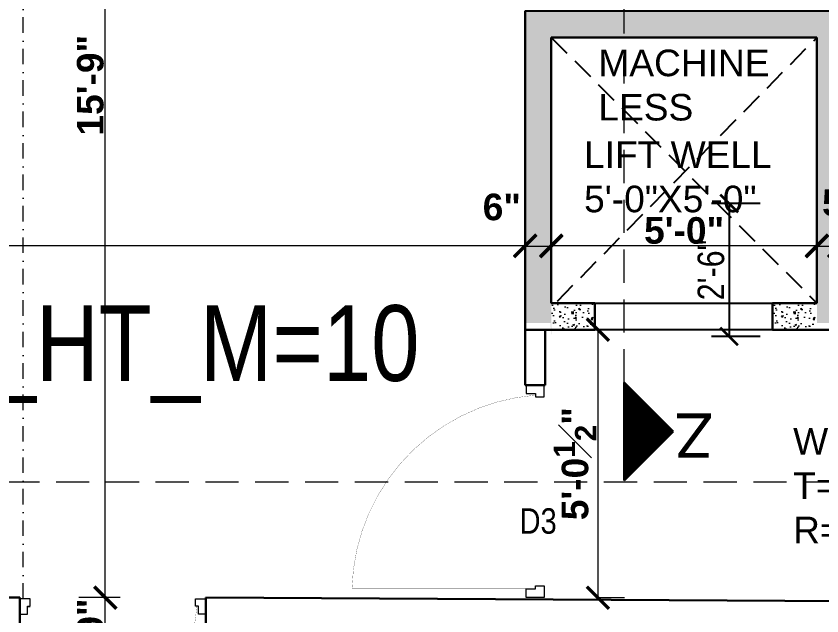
# Model space of a CAD drawing. Header units: feet. Extents: x 18471 to 30550, y -13540 to -11719.
# Drawn here: x 18860.7 to 19042.7, y -12950.9 to -12815.5 of the extents above; entities that cross this region are included whole.
import ezdxf

# ---------------------------------------------------------------- set-up
doc = ezdxf.new("R2010")
doc.units = ezdxf.units.FT
doc.header["$MEASUREMENT"] = 0
doc.header["$PDMODE"] = 2
doc.linetypes.add('DASHDOT', pattern=[1, 0.5, -0.25, 0, -0.25])
doc.linetypes.add('DASHED', pattern=[0.75, 0.5, -0.25])
doc.layers.get('0').update_dxf_attribs({"lineweight": 30})
for name, color, linetype, lineweight in [('BEAM', 3, 'Continuous', 15), ('BLK_1_FLR_0_STAIR_1', 7, 'Continuous', 0), ('BLK_1_FLR_0_STAIR_1_FLIGHT_1', 7, 'Continuous', 0), ('DIM', 7, 'Continuous', 18), ('DOOR', 32, 'Continuous', 13), ('HATCH', 9, 'Continuous', 20), ('JOINERY TEXT', 193, 'Continuous', 0), ('TEXT', 7, 'Continuous', 30), ('WALL', 10, 'Continuous', 30)]:
    doc.layers.add(name, color=color, linetype=linetype, lineweight=lineweight)
doc.layers.add('BLK_1_FLR_0_LIFT_1', color=4, linetype='Continuous', plot=False)
doc.layers.add('W2', color=173, linetype='Continuous')
doc.styles.add('AR. TEXT 01', font='arialbd.ttf')
doc.styles.get("Standard").update_dxf_attribs({"font": 'ARIALN.TTF'})
doc.styles.add('TEX02', font='GARA.TTF')
doc.dimstyles.new('DIM 50', dxfattribs={"dimtxt": 6, "dimasz": 3, "dimexe": 6, "dimexo": 4, "dimgap": 0.3125, "dimtad": 1, "dimzin": 3, "dimdsep": 46, "dimlunit": 4, "dimtxsty": 'AR. TEXT 01', "dimblk": 'DOT', "dimcen": 0.09, "dimclrd": 5, "dimclre": 5, "dimclrt": 5, "dimazin": 0, "dimtfac": 0.8, "dimtofl": 0, "dimtmove": 1, "dimatfit": 3, "dimfxl": 6, "dimfxlon": 1, "dimfrac": 1, "dimtolj": 1, "dimtzin": 0, "dimlwd": -1, "dimlwe": -1, "dimarcsym": 1})
doc.dimstyles.get("Standard").update_dxf_attribs({"dimtxt": 6, "dimasz": 4, "dimexe": 4, "dimexo": 4, "dimgap": 1, "dimtad": 1, "dimdec": 1, "dimzin": 3, "dimdsep": 46, "dimlunit": 4, "dimtxsty": 'Standard', "dimblk": 'ARCHTICK', "dimcen": 0.09, "dimadec": 0, "dimazin": 0, "dimtfac": 1.005, "dimtdec": 1, "dimtofl": 0, "dimtmove": 2, "dimatfit": 3, "dimfxl": 4, "dimfxlon": 1, "dimtolj": 1, "dimtzin": 0, "dimarcsym": 0})

# ---------------------------------------------------------------- blocks, each defined once
blk = doc.blocks.new('A$Cb508cf72')
at = {"layer": 'DOOR'}
for points in [[(1.59, 31.98), (1.59, 33.65), (2.17, 33.65), (2.17, 35.23), (0, 35.23), (0, 31.98), (1.59, 31.98)], [(37.41, 31.98), (37.41, 33.65), (36.83, 33.65), (36.83, 35.23), (39, 35.23), (39, 31.98), (37.41, 31.98)]]:
    blk.add_lwpolyline(points, dxfattribs=at)
at = {"layer": 'DOOR', "const_width": 0.0364}
blk.add_lwpolyline([(37.12, 33.65, -0.383411), (1.68, 0.02, -0.414214)], format="xyb", dxfattribs=at)
blk.add_lwpolyline([(1.68, 0.02), (1.68, 33.34), (2.19, 33.34), (2.19, 0.02)], dxfattribs=at)
blk = doc.blocks.new('_ArchTick')
at = {"color": 0, "linetype": 'ByBlock', "const_width": 0.15}
blk.add_lwpolyline([(-0.5, -0.5), (0.5, 0.5)], dxfattribs=at)
blk = doc.blocks.new('*D275')
at = {"layer": 'Defpoints', "color": 0, "transparency": 16777216}
for p in [(18880.86, -12946.78), (18888.2, -12946.78), (18888.2, -12955.78)]:
    blk.add_point(p, dxfattribs=at)
at = {"layer": 'DIM', "ltscale": 5, "transparency": 16777216}
for p, q in [((18884.2, -12946.78), (18874.86, -12946.78)), ((18880.86, -12955.78), (18880.86, -12946.78)), ((18884.2, -12955.78), (18874.86, -12955.78))]:
    blk.add_line(p, q, dxfattribs=at)
at = {"layer": 'DIM', "transparency": 16777216, "xscale": 5, "yscale": 5, "zscale": 5}
for p, rotation in [((18880.86, -12946.78), 90), ((18880.86, -12955.78), 270)]:
    blk.add_blockref('_ArchTick', p, dxfattribs=dict(at, rotation=rotation))
at = {"layer": 'DIM', "transparency": 16777216, "insert": (18877.49, -12951.28), "char_height": 6, "attachment_point": 5, "rotation": 90, "style": 'AR. TEXT 01'}
blk.add_mtext('\\A1;9"', dxfattribs=at)
blk = doc.blocks.new('*D276')
at = {"layer": 'Defpoints', "color": 0, "transparency": 16777216}
for p in [(18880.86, -12757.78), (18916.98, -12757.78), (18888.2, -12946.78)]:
    blk.add_point(p, dxfattribs=at)
at = {"layer": 'DIM', "ltscale": 5, "transparency": 16777216}
for p, q in [((18889.86, -12757.78), (18874.86, -12757.78)), ((18880.86, -12946.78), (18880.86, -12757.78)), ((18884.2, -12946.78), (18874.86, -12946.78))]:
    blk.add_line(p, q, dxfattribs=at)
at = {"layer": 'DIM', "transparency": 16777216, "xscale": 5, "yscale": 5, "zscale": 5}
for p, rotation in [((18880.86, -12757.78), 90), ((18880.86, -12946.78), 270)]:
    blk.add_blockref('_ArchTick', p, dxfattribs=dict(at, rotation=rotation))
at = {"layer": 'DIM', "transparency": 16777216, "insert": (18877.49, -12831.06), "char_height": 6, "attachment_point": 5, "rotation": 90, "style": 'AR. TEXT 01'}
blk.add_mtext('\\A1;15\'-9"', dxfattribs=at)
blk = doc.blocks.new('*D285')
at = {"layer": 'Defpoints', "color": 0, "transparency": 16777216}
for p in [(18579.58, -12866.14), (18975.68, -12867.27), (18975.68, -12880.08)]:
    blk.add_point(p, dxfattribs=at)
at = {"layer": 'DIM', "ltscale": 5, "transparency": 16777216}
for p, q in [((18975.68, -12876.08), (18975.68, -12861.27)), ((18579.58, -12867.27), (18975.68, -12867.27)), ((18579.58, -12870.14), (18579.58, -12873.27))]:
    blk.add_line(p, q, dxfattribs=at)
at = {"layer": 'DIM', "transparency": 16777216, "xscale": 5, "yscale": 5, "zscale": 5, "rotation": 180}
blk.add_blockref('_ArchTick', (18579.58, -12867.27), dxfattribs=at)
at = {"layer": 'DIM', "transparency": 16777216, "xscale": 5, "yscale": 5, "zscale": 5}
blk.add_blockref('_ArchTick', (18975.68, -12867.27), dxfattribs=at)
at = {"layer": 'DIM', "transparency": 16777216, "insert": (18777.63, -12863.9), "char_height": 6, "attachment_point": 5, "style": 'AR. TEXT 01'}
blk.add_mtext('\\A1;33\'-0"', dxfattribs=at)
blk = doc.blocks.new('*D286')
at = {"layer": 'Defpoints', "color": 0, "transparency": 16777216}
for p in [(18981.58, -12867.4), (18975.68, -12880.2), (18981.58, -12897.91)]:
    blk.add_point(p, dxfattribs=at)
at = {"layer": 'DIM', "ltscale": 5, "transparency": 16777216}
for p, q in [((18975.68, -12876.2), (18975.68, -12861.4)), ((18981.58, -12876.4), (18981.58, -12861.4)), ((18975.68, -12867.4), (18981.58, -12867.4))]:
    blk.add_line(p, q, dxfattribs=at)
at = {"layer": 'DIM', "transparency": 16777216, "xscale": 5, "yscale": 5, "zscale": 5, "rotation": 180}
blk.add_blockref('_ArchTick', (18975.68, -12867.4), dxfattribs=at)
at = {"layer": 'DIM', "transparency": 16777216, "xscale": 5, "yscale": 5, "zscale": 5}
blk.add_blockref('_ArchTick', (18981.58, -12867.4), dxfattribs=at)
at = {"layer": 'DIM', "transparency": 16777216, "insert": (18970.41, -12858.59), "char_height": 6, "attachment_point": 5, "style": 'AR. TEXT 01'}
blk.add_mtext('\\A1;6"', dxfattribs=at)
blk = doc.blocks.new('*D287')
at = {"layer": 'Defpoints', "color": 0, "transparency": 16777216}
for p in [(19041.58, -12867.27), (19041.58, -12885.81), (18981.58, -12897.79)]:
    blk.add_point(p, dxfattribs=at)
at = {"layer": 'DIM', "ltscale": 5, "transparency": 16777216}
for p, q in [((18981.58, -12876.27), (18981.58, -12861.27)), ((19041.58, -12876.27), (19041.58, -12861.27)), ((18981.58, -12867.27), (19041.58, -12867.27))]:
    blk.add_line(p, q, dxfattribs=at)
at = {"layer": 'DIM', "transparency": 16777216, "xscale": 5, "yscale": 5, "zscale": 5, "rotation": 180}
blk.add_blockref('_ArchTick', (18981.58, -12867.27), dxfattribs=at)
at = {"layer": 'DIM', "transparency": 16777216, "xscale": 5, "yscale": 5, "zscale": 5}
blk.add_blockref('_ArchTick', (19041.58, -12867.27), dxfattribs=at)
at = {"layer": 'DIM', "transparency": 16777216, "insert": (19011.58, -12863.9), "char_height": 6, "attachment_point": 5, "style": 'AR. TEXT 01'}
blk.add_mtext('\\A1;5\'-0"', dxfattribs=at)
blk = doc.blocks.new('*D288')
at = {"layer": 'Defpoints', "color": 0, "ltscale": 5, "transparency": 16777216}
for p in [(19046.58, -12867.4), (19041.58, -12885.93), (19046.58, -12890.41)]:
    blk.add_point(p, dxfattribs=at)
at = {"layer": 'DIM', "ltscale": 5, "transparency": 16777216}
for p, q in [((19041.58, -12876.4), (19041.58, -12861.4)), ((19046.58, -12876.4), (19046.58, -12861.4)), ((19041.58, -12867.4), (19046.58, -12867.4))]:
    blk.add_line(p, q, dxfattribs=at)
at = {"layer": 'DIM', "ltscale": 5, "transparency": 16777216, "xscale": 5, "yscale": 5, "zscale": 5, "rotation": 180}
blk.add_blockref('_ArchTick', (19041.58, -12867.4), dxfattribs=at)
at = {"layer": 'DIM', "ltscale": 5, "transparency": 16777216, "xscale": 5, "yscale": 5, "zscale": 5}
blk.add_blockref('_ArchTick', (19046.58, -12867.4), dxfattribs=at)
at = {"layer": 'DIM', "ltscale": 5, "transparency": 16777216, "insert": (19047.06, -12857.58), "char_height": 6, "attachment_point": 5, "style": 'AR. TEXT 01'}
blk.add_mtext('\\A1;5"', dxfattribs=at)
blk = doc.blocks.new('*D314')
at = {"layer": 'Defpoints', "color": 0, "ltscale": 5, "transparency": 16777216}
for p in [(18991.43, -12886.28), (18991.43, -12946.78), (18992.12, -12946.78)]:
    blk.add_point(p, dxfattribs=at)
at = {"layer": 'DIM', "ltscale": 5, "transparency": 16777216}
for p, q in [((18992.12, -12886.28), (18998.12, -12886.28)), ((18992.12, -12886.28), (18992.12, -12946.78)), ((18992.12, -12946.78), (18998.12, -12946.78))]:
    blk.add_line(p, q, dxfattribs=at)
at = {"layer": 'DIM', "ltscale": 5, "transparency": 16777216, "xscale": 5, "yscale": 5, "zscale": 5}
for p, rotation in [((18992.12, -12886.28), 90), ((18992.12, -12946.78), 270)]:
    blk.add_blockref('_ArchTick', p, dxfattribs=dict(at, rotation=rotation))
at = {"layer": 'DIM', "ltscale": 5, "transparency": 16777216, "insert": (18986.94, -12916.53), "char_height": 6, "attachment_point": 5, "rotation": 90, "style": 'AR. TEXT 01'}
blk.add_mtext('\\A1;5\'-0{\\H0.8x;\\S1#2;}"', dxfattribs=at)
blk = doc.blocks.new('*D321')
at = {"layer": 'BLK_1_FLR_0_STAIR_1_FLIGHT_1', "color": 0, "lineweight": -2, "transparency": 16777216}
for p, q in [((19028.74, -12857.78), (19017.74, -12857.78)), ((19021.74, -12857.78), (19021.74, -12887.78)), ((19028.74, -12887.78), (19017.74, -12887.78))]:
    blk.add_line(p, q, dxfattribs=at)
at = {"layer": 'Defpoints', "color": 0, "transparency": 16777216}
for p in [(19046.58, -12857.78), (19021.74, -12887.78), (19086.58, -12887.78)]:
    blk.add_point(p, dxfattribs=at)
at = {"layer": 'BLK_1_FLR_0_STAIR_1_FLIGHT_1', "color": 0, "lineweight": -2, "transparency": 16777216, "xscale": 4, "yscale": 4, "zscale": 4}
for p, rotation in [((19021.74, -12857.78), 90), ((19021.74, -12887.78), 270)]:
    blk.add_blockref('_ArchTick', p, dxfattribs=dict(at, rotation=rotation))
at = {"layer": 'BLK_1_FLR_0_STAIR_1_FLIGHT_1', "color": 0, "transparency": 16777216, "insert": (19017.67, -12872.78), "char_height": 6, "attachment_point": 5, "rotation": 90}
blk.add_mtext('\\A1;2\'-6"', dxfattribs=at)

msp = doc.modelspace()

# ---------------------------------------------------------------- hatches: boundary and pattern name
at = {"layer": 'HATCH'}
h = msp.add_hatch(dxfattribs=at)
h.set_pattern_fill('AR-CONC', color=256, scale=0.5, style=0)
h.set_pattern_definition([(50, (7192.413, 21630.8724), (3.58630091, -0.31376067), [0.375, -4.125]), (-5, (7192.413, 21630.8724), (-0.69375667, 3.76096067), [0.3, -3.3]), (100.4514, (7192.7118, 21630.8462), (2.8925469, 3.4471977), [0.31870095, -3.50571056]), (46.1842, (7192.413, 21631.8724), (5.33620524, -0.82759507), [0.5625, -6.1875]), (96.6356, (7192.8576, 21631.8034), (4.6733135, 4.87058935), [0.4780514, -5.258565]), (-8.8158, (7192.413, 21631.8724), (4.6733097, 4.870593), [0.45, -4.95]), (21, (7192.913, 21631.6224), (2.98453526, -2.01309445), [0.375, -4.125]), (-34, (7192.913, 21631.6224), (1.21657666, 3.62575023), [0.3, -3.3]), (71.4514, (7193.1616, 21631.4546), (4.20111314, 1.6126525), [0.31870095, -3.50571056]), (37.5, (7192.4129, 21630.8724), (0.060799277, 1.66446927), [0, -3.26, 0, -3.35, 0, -3.3125]), (7.5, (7192.413, 21630.8724), (1.31534769, 1.97205856), [0, -1.91, 0, -3.185, 0, -1.2625]), (-32.5, (7191.2979, 21630.8724), (2.66911218, -0.11277436), [0, -1.25, 0, -3.9, 0, -5.175]), (-42.5, (7190.798, 21630.8724), (2.91593085, 0.50052491), [0, -1.625, 0, -2.59, 0, -3.675])])
h.paths.add_polyline_path([(19047.581, -12814.278), (19031.081, -12814.278), (18975.679, -12814.278), (18975.679, -12884.778), (18981.429, -12884.778), (18981.581, -12887.778), (18981.581, -12820.278), (19041.581, -12820.278), (19041.581, -12884.778), (19047.581, -12884.778)])
h = msp.add_hatch(dxfattribs=at)
h.set_pattern_fill('AR-CONC', color=256, scale=0.5, style=0)
h.set_pattern_definition([(50, (18503.4614, -13418.619), (3.586301, -0.313761), [0.375, -4.125]), (-5, (18503.4614, -13418.619), (-0.693757, 3.76096), [0.3, -3.3]), (100.45144, (18503.7603, -13418.645), (2.892544, 3.4472), [0.318701, -3.50571]), (46.1842, (18503.4614, -13417.619), (5.336207, -0.827596), [0.5625, -6.1875]), (96.6356, (18503.906, -13417.688), (4.67331, 4.870593), [0.47805, -5.25857]), (-8.8158, (18503.4614, -13417.619), (4.67331, 4.870593), [0.45, -4.95]), (21, (18503.9614, -13417.869), (2.984535, -2.013094), [0.375, -4.125]), (-34, (18503.9614, -13417.869), (1.216577, 3.62575), [0.3, -3.3]), (71.45144, (18504.21, -13418.0368), (4.201112, 1.612656), [0.318701, -3.50571]), (37.5, (18503.4614, -13418.619), (0.0607993, 1.6644693), [0, -3.26, 0, -3.35, 0, -3.3125]), (7.5, (18503.4614, -13418.619), (1.3153477, 1.9720586), [0, -1.91, 0, -3.185, 0, -1.2625]), (-32.5, (18502.3464, -13418.619), (2.6691122, -0.1127744), [0, -1.25, 0, -3.9, 0, -5.175]), (-42.5, (18501.8464, -13418.619), (2.915931, 0.500525), [0, -1.625, 0, -2.59, 0, -3.675])])
h.paths.add_polyline_path([(18981.581, -12886.278), (18991.429, -12886.278), (18991.429, -12880.278), (18981.581, -12880.278)])
h = msp.add_hatch(dxfattribs=at)
h.set_pattern_fill('AR-CONC', color=256, scale=0.5, style=0)
h.set_pattern_definition([(50, (18553.6132, -13418.619), (3.586301, -0.313761), [0.375, -4.125]), (-5, (18553.6132, -13418.619), (-0.693757, 3.76096), [0.3, -3.3]), (100.45144, (18553.912, -13418.645), (2.892544, 3.4472), [0.318701, -3.50571]), (46.1842, (18553.6132, -13417.619), (5.336207, -0.827596), [0.5625, -6.1875]), (96.6356, (18554.058, -13417.688), (4.67331, 4.870593), [0.47805, -5.25857]), (-8.8158, (18553.613, -13417.619), (4.67331, 4.870593), [0.45, -4.95]), (21, (18554.1132, -13417.869), (2.984535, -2.013094), [0.375, -4.125]), (-34, (18554.1132, -13417.869), (1.216577, 3.62575), [0.3, -3.3]), (71.45144, (18554.362, -13418.0368), (4.201112, 1.612656), [0.318701, -3.50571]), (37.5, (18553.6132, -13418.619), (0.0607993, 1.6644693), [0, -3.26, 0, -3.35, 0, -3.3125]), (7.5, (18553.6132, -13418.619), (1.3153477, 1.9720586), [0, -1.91, 0, -3.185, 0, -1.2625]), (-32.5, (18552.4982, -13418.619), (2.6691122, -0.1127744), [0, -1.25, 0, -3.9, 0, -5.175]), (-42.5, (18551.9982, -13418.619), (2.915931, 0.500525), [0, -1.625, 0, -2.59, 0, -3.675])])
h.paths.add_polyline_path([(19031.733, -12886.278), (19041.581, -12886.278), (19041.581, -12880.278), (19031.733, -12880.278)])
at = {"layer": 'HATCH', "ltscale": 10}
h = msp.add_hatch(dxfattribs=at)
h.set_pattern_fill('ANSI31', color=256, angle=180, style=0)
h.set_pattern_definition([(-135, (45834.28768, -52561.49554), (0.08838834765, -0.08838834765), [])])
h.paths.add_polyline_path([(19009.083, -12909.234), (18998.014, -12920.303), (18998.014, -12898.166)])

# ---------------------------------------------------------------- linework, layer by layer
at = {"layer": 'BEAM', "linetype": 'DASHDOT', "ltscale": 7}
msp.add_line((18862.331, -12947.029, 0.958), (18862.331, -12532.778, 0.958), dxfattribs=at)
at = {"layer": 'BLK_1_FLR_0_LIFT_1', "color": 114, "true_color": 0x139b48, "elevation": 0.958}
msp.add_lwpolyline([(18975.679, -12814.278), (19046.581, -12814.278), (19046.581, -12886.278), (18975.679, -12886.278)], close=True, dxfattribs=at)
at = {"layer": 'W2', "linetype": 'DASHED', "ltscale": 10}
for p, q in [((18981.581, -12820.278, 0.958), (19041.581, -12880.278, 0.958)), ((18982.965, -12879.8, 0.958), (19041.581, -12820.278, 0.958))]:
    msp.add_line(p, q, dxfattribs=at)
at = {"layer": 'W2'}
msp.add_line((18991.429, -12880.278, 0.958), (19031.581, -12880.278, 0.958), dxfattribs=at)
at = {"layer": 'WALL', "color": 3, "linetype": 'DASHED', "lineweight": 13, "ltscale": 15}
for p, q in [((18998.014, -12898.166, 0.958), (18998.014, -12781.255, 0.958)), ((18622.222, -12920.62, 0.958), (19128.482, -12920.62, 0.958))]:
    msp.add_line(p, q, dxfattribs=at)
at = {"layer": 'WALL'}
for p, q in [((18975.679, -12880.278, 0.958), (18975.679, -12814.278, 0.958)), ((18981.581, -12879.748, 0.958), (18981.581, -12820.278, 0.958)), ((18981.581, -12880.278, 0.958), (18981.581, -12820.278, 0.958)), ((19041.581, -12820.278, 0.958), (18981.581, -12820.278, 0.958)), ((19041.581, -12880.278, 0.958), (19041.581, -12820.278, 0.958)), ((18975.679, -12880.278, 0.958), (18975.679, -12898.778, 0.958)), ((18991.429, -12880.278, 0.958), (18981.581, -12880.278, 0.958)), ((18991.429, -12880.278, 0.958), (18991.429, -12886.278, 0.958)), ((19041.581, -12880.278, 0.958), (19031.581, -12880.278, 0.958)), ((19031.581, -12880.278, 0.958), (19031.581, -12886.278, 0.958)), ((18991.429, -12886.278, 0.958), (18975.679, -12886.278, 0.958)), ((18980.179, -12886.278, 0.958), (18980.179, -12898.778, 0.958)), ((19046.581, -12886.278, 0.958), (19031.581, -12886.278, 0.958)), ((18975.679, -12898.778, 0.958), (18980.179, -12898.778, 0.958)), ((18806.081, -12946.778, 0.958), (18861.581, -12946.778, 0.958)), ((18861.581, -13162.778, 0.958), (18861.581, -12946.778, 0.958)), ((18903.581, -12946.778, 0.958), (19088.081, -12947.778, 0.958)), ((18903.581, -12946.778, 0.958), (18903.581, -12979.778, 0.958))]:
    msp.add_line(p, q, dxfattribs=at)
at = {"layer": 'WALL', "color": 3, "ltscale": 15}
for p, q in [((18998.014, -12898.166, 0.958), (18998.014, -12920.303, 0.958)), ((19009.083, -12909.234, 0.958), (18998.014, -12898.166, 0.958)), ((19009.083, -12909.234, 0.958), (18998.014, -12920.303, 0.958))]:
    msp.add_line(p, q, dxfattribs=at)

# ---------------------------------------------------------------- block references
at = {"layer": 'HATCH', "ltscale": 5, "xscale": -1.231845700139089, "yscale": 1.231845700139089, "zscale": 1.231845700139089, "rotation": 270}
msp.add_blockref('A$Cb508cf72', (18936.542, -12946.778, 0.958), dxfattribs=at)
at = {"layer": 'HATCH', "ltscale": 5, "xscale": 1.076923076884569, "yscale": 1.076923076884569, "zscale": 1.076923076884569}
msp.add_blockref('A$Cb508cf72', (18861.581, -12984.967, 0.958), dxfattribs=at)

# ---------------------------------------------------------------- texts
at = {"layer": 'BLK_1_FLR_0_STAIR_1', "insert": (18817.276, -12880.738, 0.958), "char_height": 17.1154, "width": 182.56431, "attachment_point": 1}
msp.add_mtext('FLR_HT_M=10', dxfattribs=at)
at = {"layer": 'JOINERY TEXT', "insert": (18974.4, -12926.593, 0.958), "char_height": 5.75, "width": 20.94495, "attachment_point": 1}
msp.add_mtext('\\A1;D3', dxfattribs=at)
at = {"layer": 'TEXT', "char_height": 6, "attachment_point": 1, "style": 'TEX02'}
for s, insert, width in [('\\A1;{\\fArial|b0|i0|c0|p34;MACHINE \\PLESS}', (18992.222, -12823.026, 0.958), 122.38714), ('\\A1;{\\fArial|b0|i0|c0|p34;LIFT WELL\\P5\'-0"X5\'-0"}', (18988.983, -12843.749, 0.958), 122.38714), ('\\A1;{\\fArial|b0|i0|c0|p34;W=3\'-4"\\PT=10"\\PR=7.166"}', (19036.208, -12908.49, 0.958), 25.53323)]:
    msp.add_mtext(s, dxfattribs=dict(at, insert=insert, width=width))
at = {"layer": 'TEXT', "insert": (19013.814, -12905.193, 0.958), "char_height": 10, "width": 27.26903, "attachment_point": 8, "rotation": 180, "style": 'TEX02'}
msp.add_mtext('\\A1;{\\fArial|b0|i0|c0|p34;Z}', dxfattribs=at)

# ---------------------------------------------------------------- dimensions: what is measured, and where the dimension line sits
at = {"layer": 'BLK_1_FLR_0_STAIR_1_FLIGHT_1', "color": 1}
dim = msp.add_linear_dim(base=(19021.735, -12887.778, 0.958), p1=(19046.581, -12857.778, 0.958), p2=(19086.581, -12887.778, 0.958), angle=90, dimstyle='Standard', override={"dimfxl": 7}, dxfattribs=at)
dim.commit()
dim.dimension.update_dxf_attribs({"geometry": '*D321', "text_midpoint": (19017.672, -12872.778, 0.958)})
at = {"layer": 'DIM', "ltscale": 5}
dim = msp.add_linear_dim(base=(18880.864, -12757.778, 0.958), p1=(18888.199, -12946.778, 0.958), p2=(18916.98, -12757.778, 0.958), angle=90, dimstyle='DIM 50', override={"dimtxt": 6, "dimasz": 5, "dimblk": 'ArchTick', "dimclrd": 256, "dimclre": 256, "dimclrt": 256, "dimfxl": 9}, dxfattribs=at)
dim.commit()
dim.dimension.update_dxf_attribs({"geometry": '*D276', "text_midpoint": (18880.864, -12831.062, 0.958), "dimtype": 160})
for base, p1, p2, picture, middle in [((18981.581, -12867.396, 0.958), (18975.679, -12880.203, 0.958), (18981.581, -12897.913, 0.958), '*D286', (18970.405, -12861.967, 0.958)), ((19046.581, -12867.396, 0.958), (19041.581, -12885.932, 0.958), (19046.581, -12890.413, 0.958), '*D288', (19047.059, -12860.946, 0.958))]:
    dim = msp.add_linear_dim(base=base, p1=p1, p2=p2, dimstyle='DIM 50', override={"dimtxt": 6, "dimasz": 5, "dimblk": 'ArchTick', "dimclrd": 256, "dimclre": 256, "dimclrt": 256, "dimfxl": 9}, dxfattribs=at)
    dim.commit()
    dim.dimension.update_dxf_attribs({"geometry": picture, "text_midpoint": middle, "dimtype": 160})
for base, p1, p2, picture, middle in [((18975.679, -12867.272, 0.958), (18579.581, -12866.142, 0.958), (18975.679, -12880.079, 0.958), '*D285', (18777.63, -12863.9, 0.958)), ((19041.581, -12867.272, 0.958), (18981.581, -12897.789, 0.958), (19041.581, -12885.809, 0.958), '*D287', (19011.581, -12863.9, 0.958))]:
    dim = msp.add_linear_dim(base=base, p1=p1, p2=p2, dimstyle='DIM 50', override={"dimtxt": 6, "dimasz": 5, "dimblk": 'ArchTick', "dimclrd": 256, "dimclre": 256, "dimclrt": 256, "dimfxl": 9}, dxfattribs=at)
    dim.commit()
    dim.dimension.update_dxf_attribs({"geometry": picture, "text_midpoint": middle})
for base, p1, p2, override, picture, middle in [((18992.12, -12946.778, 0.958), (18991.429, -12886.278, 0.958), (18991.429, -12946.778, 0.958), {"dimasz": 5, "dimblk": 'ArchTick', "dimclrd": 256, "dimclre": 256, "dimclrt": 256, "dimfxl": 9}, '*D314', (18986.936, -12916.528, 0.958)), ((18880.864, -12946.778, 0.958), (18888.199, -12955.778, 0.958), (18888.199, -12946.778, 0.958), {"dimtxt": 6, "dimasz": 5, "dimblk": 'ArchTick', "dimclrd": 256, "dimclre": 256, "dimclrt": 256, "dimfxl": 9}, '*D275', (18877.485, -12951.278, 0.958))]:
    dim = msp.add_linear_dim(base=base, p1=p1, p2=p2, angle=90, dimstyle='DIM 50', override=override, dxfattribs=at)
    dim.commit()
    dim.dimension.update_dxf_attribs({"geometry": picture, "text_midpoint": middle})

doc.saveas('drawing.dxf')
